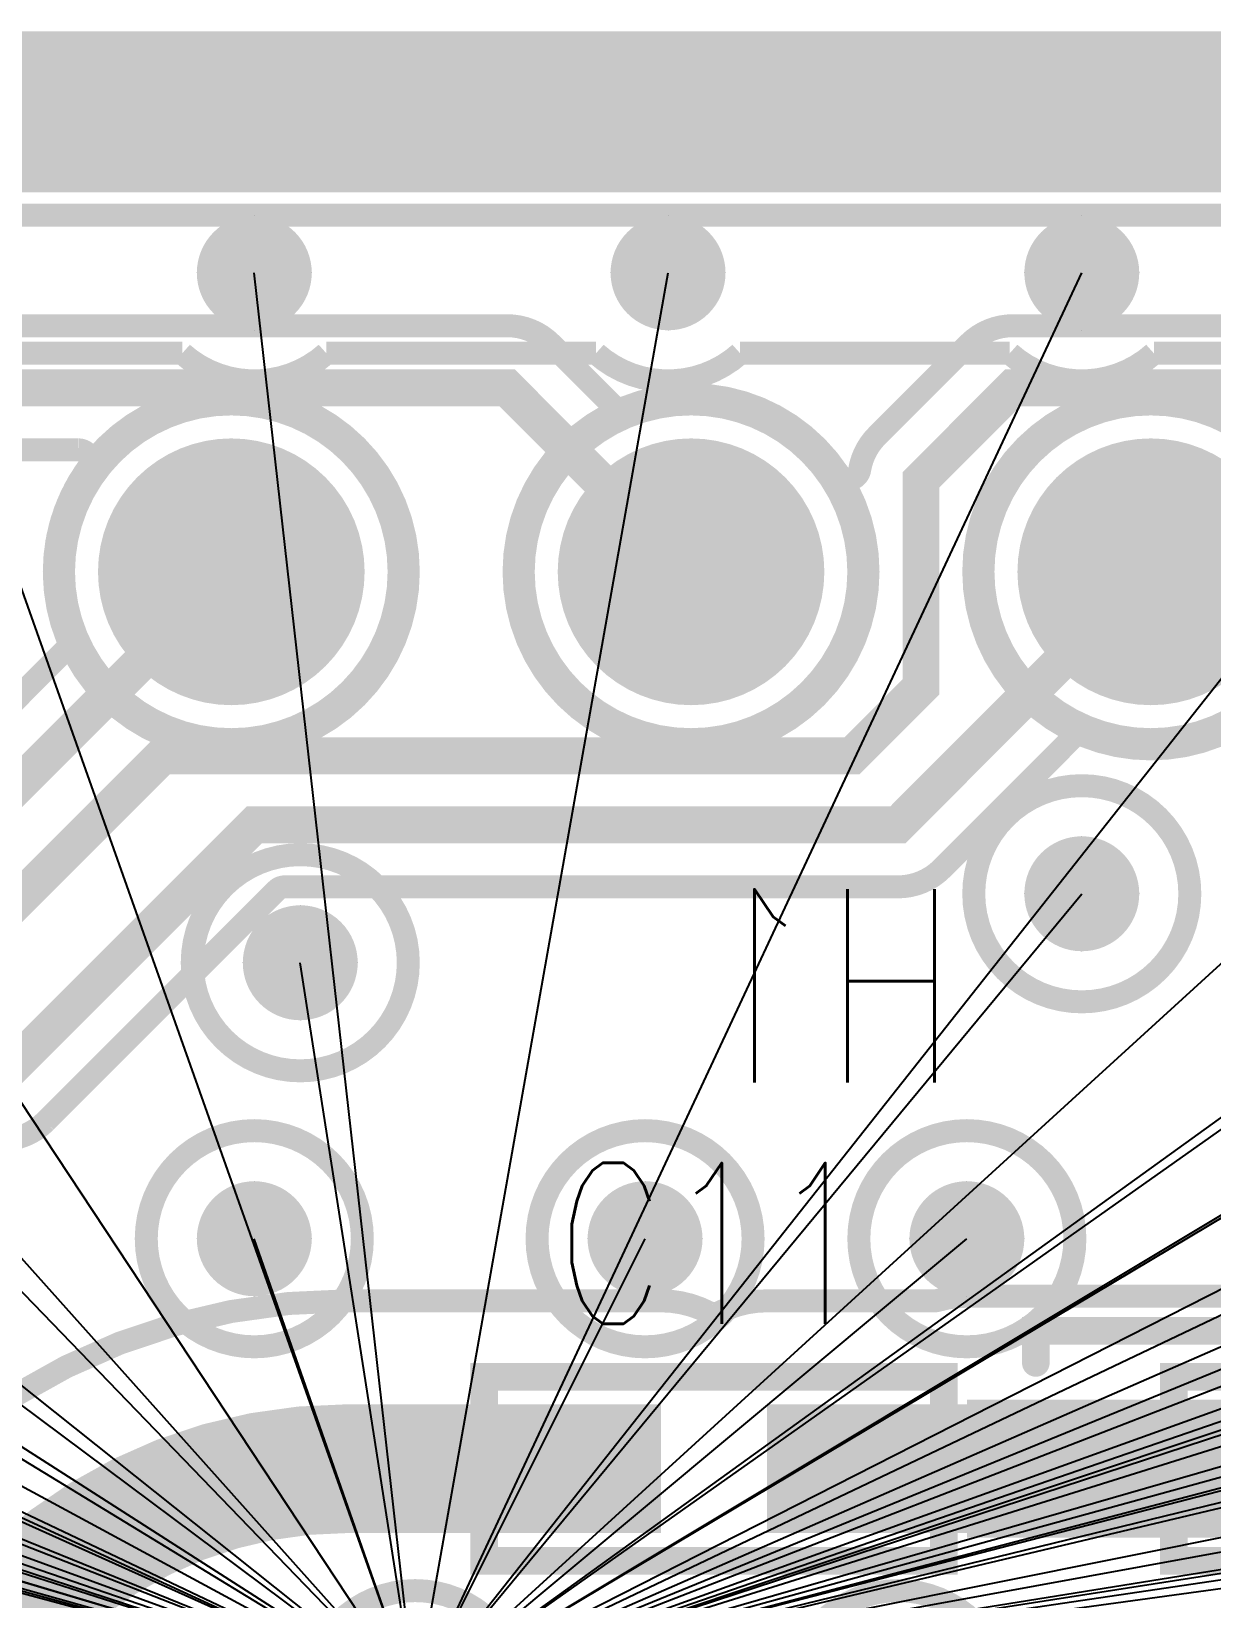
# Model space of a CAD drawing. Extents: x -1.33 to 3.2, y -3.63 to 2.02.
# Drawn here: x 0.1965 to 0.4533, y 1.6768 to 2.0175 of the extents above; entities that cross this region are included whole.
import ezdxf
from ezdxf.enums import TextEntityAlignment as Align

# ---------------------------------------------------------------- set-up
doc = ezdxf.new("R2010")
doc.units = 0
for name, pattern in [('SIG_0', [2, 1, 1]), ('SIG_2', [2, 1, 1]), ('SIG_52', [2, 1, 1]), ('SIG_60', [2, 1, 1]), ('SIG_61', [2, 1, 1]), ('SIG_62', [2, 1, 1]), ('SIG_63', [2, 1, 1]), ('SIG_75', [2, 1, 1])]:
    doc.linetypes.add(name, pattern=pattern)
for name, color, linetype in [('2D_LINE_125', 3, 'CONTINUOUS'), ('2D_LINE_126', 6, 'CONTINUOUS'), ('BOARD_OUTLINE_00', 254, 'CONTINUOUS'), ('DRIL_PLTE_THRU_01', 16, 'CONTINUOUS'), ('DRIL_PLTE_THRU_02', 106, 'CONTINUOUS'), ('DRIL_PLTE_THRU_03', 255, 'CONTINUOUS'), ('DRIL_PLTE_THRU_04', 176, 'CONTINUOUS'), ('DRIL_SYMBOL', 254, 'CONTINUOUS'), ('LINK_00', 254, 'CONTINUOUS'), ('PADS_BOT', 5, 'CONTINUOUS'), ('PADS_INNER', 1, 'CONTINUOUS'), ('PADS_TOP', 1, 'CONTINUOUS'), ('PART_NAME_123', 255, 'CONTINUOUS'), ('PART_NAME_124', 216, 'CONTINUOUS'), ('PART_TOP_2DLINE_123', 255, 'CONTINUOUS'), ('POUR_OUTLINE_01', 1, 'CONTINUOUS'), ('POUR_OUTLINE_02', 112, 'CONTINUOUS'), ('POUR_OUTLINE_03', 222, 'CONTINUOUS'), ('POUR_OUTLINE_04', 5, 'CONTINUOUS'), ('POUR_VIATHERM_01', 1, 'CONTINUOUS'), ('POUR_VIATHERM_02', 112, 'CONTINUOUS'), ('POUR_VIATHERM_04', 5, 'CONTINUOUS'), ('POUR_VOID_01', 1, 'CONTINUOUS'), ('POUR_VOID_02', 112, 'CONTINUOUS'), ('POUR_VOID_03', 222, 'CONTINUOUS'), ('POUR_VOID_04', 5, 'CONTINUOUS'), ('TRACE_01', 1, 'CONTINUOUS'), ('TRACE_04', 5, 'CONTINUOUS'), ('VIAPTS', 34, 'CONTINUOUS')]:
    doc.layers.add(name, color=color, linetype=linetype)
doc.styles.add('W0$005', font='simplex', dxfattribs={"width": 0.75})
doc.styles.add('W0$006', font='simplex', dxfattribs={"width": 0.75})

# ---------------------------------------------------------------- blocks, each defined once
blk = doc.blocks.new('BOARD_1')
at = {"layer": 'BOARD_OUTLINE_00', "const_width": 0.01}
blk.add_lwpolyline([(-0.04, 0), (2.56, 0), (2.56, 0.1), (2.65685, 0.19685), (2.65685, 1.45669), (2.56, 1.55354), (2.56, 2.1), (-0.04, 2.1)], close=True, dxfattribs=at)
blk = doc.blocks.new('DRAWING_9')
at = {"layer": '2D_LINE_125', "const_width": 0.035}
blk.add_lwpolyline([(-0.04, 0), (2.56, 0), (2.56, 0.1), (2.65685, 0.19685), (2.65685, 1.45669), (2.56, 1.55354), (2.56, 2.1), (-0.04, 2.1)], close=True, dxfattribs=at)
blk = doc.blocks.new('DRAWING_10')
at = {"layer": '2D_LINE_126', "const_width": 0.035}
blk.add_lwpolyline([(-0.04, 0), (2.56, 0), (2.56, 0.1), (2.65685, 0.19685), (2.65685, 1.45669), (2.56, 1.55354), (2.56, 2.1), (-0.04, 2.1)], close=True, dxfattribs=at)
blk = doc.blocks.new('POUR_VOID_700')
at = {"layer": 'POUR_VOID_01', "const_width": 0.005}
blk.add_lwpolyline([(-16.7385, -16, 1), (-16.6615, -16, 1)], format="xyb", close=True, dxfattribs=at)
blk = doc.blocks.new('POUR_VOID_699')
at = {"layer": 'POUR_VOID_01', "const_width": 0.005}
blk.add_lwpolyline([(-16.6385, -16, 1), (-16.5615, -16, 1)], format="xyb", close=True, dxfattribs=at)
blk = doc.blocks.new('POUR_VOID_698')
at = {"layer": 'POUR_VOID_01', "const_width": 0.005}
blk.add_lwpolyline([(-16.5385, -16, 1), (-16.4615, -16, 1)], format="xyb", close=True, dxfattribs=at)
blk = doc.blocks.new('POUR_VOID_695')
at = {"layer": 'POUR_VOID_01', "const_width": 0.005}
blk.add_lwpolyline([(-16.8115, -16.295, -0.414214), (-16.675, -16.1585), (-16.6205, -16.1585), (-16.6065, -16.1585, -0.12007), (-16.59615, -16.16102, 0.243655), (-16.59385, -16.16102, -0.12007), (-16.5835, -16.1585), (-16.5555, -16.1585), (-16.547, -16.1585, 0.071068), (-16.5463, -16.1584, -0.071067), (-16.54, -16.1575), (-16.475, -16.1575, -0.071067)], format="xyb", dxfattribs=at)
blk = doc.blocks.new('POUR_OUTLINE_677')
at = {"layer": 'POUR_OUTLINE_01', "const_width": 0.005}
blk.add_lwpolyline([(-15.36565, -16.56621), (-15.36565, -16.55366, 0.198912), (-15.36638, -16.55189), (-15.45591, -16.46237, -0.198912), (-15.4625, -16.44646), (-15.4625, -15.925, 0.414214), (-15.465, -15.9225), (-18.015, -15.9225, 0.414214), (-18.0175, -15.925), (-18.0175, -17.975, 0.414214), (-18.015, -17.9775), (-15.465, -17.9775, 0.414214), (-15.4625, -17.975), (-15.4625, -17.9, -0.198912), (-15.45591, -17.88409), (-15.36638, -17.79456, 0.198912), (-15.36565, -17.79279), (-15.36565, -17.78025, 0.661266), (-15.36988, -17.77845, -2.350215), (-15.36988, -17.67037, 0.661266), (-15.36565, -17.66857), (-15.36565, -16.67789, 0.661266), (-15.36988, -16.67609, -2.350215), (-15.36988, -16.56801, 0.661266)], format="xyb", close=True, dxfattribs=at)
for name in ['POUR_VOID_700', 'POUR_VOID_699', 'POUR_VOID_698', 'POUR_VOID_695']:
    blk.add_blockref(name, (0, 0))
blk = doc.blocks.new('POUR_VIATHERM_747')
at = {"layer": 'POUR_VIATHERM_01'}
for points in [[(-16.61, -16.1325), (-16.61, -16.1325)], [(-16.6225, -16.145), (-16.6225, -16.145)], [(-16.5975, -16.145), (-16.5975, -16.145)], [(-16.61, -16.1575), (-16.61, -16.1575)]]:
    blk.add_lwpolyline(points, dxfattribs=at)
blk = doc.blocks.new('POUR_VIATHERM_748')
at = {"layer": 'POUR_VIATHERM_01'}
for points in [[(-16.54, -16.1325), (-16.54, -16.1325)], [(-16.5525, -16.145), (-16.5525, -16.145)], [(-16.5275, -16.145), (-16.5275, -16.145)], [(-16.54, -16.1575), (-16.54, -16.1575)]]:
    blk.add_lwpolyline(points, dxfattribs=at)
blk = doc.blocks.new('POUR_VIATHERM_777')
at = {"layer": 'POUR_VIATHERM_01'}
for points in [[(-16.695, -16.1325), (-16.695, -16.1325)], [(-16.7075, -16.145), (-16.7075, -16.145)], [(-16.6825, -16.145), (-16.6825, -16.145)], [(-16.695, -16.1575), (-16.695, -16.1575)]]:
    blk.add_lwpolyline(points, dxfattribs=at)
blk = doc.blocks.new('POUR_VIATHERM_832')
at = {"layer": 'POUR_VIATHERM_01'}
for points in [[(-16.685, -16.0725), (-16.685, -16.0725)], [(-16.6975, -16.085), (-16.6975, -16.085)], [(-16.6725, -16.085), (-16.6725, -16.085)], [(-16.685, -16.0975), (-16.685, -16.0975)]]:
    blk.add_lwpolyline(points, dxfattribs=at)
blk = doc.blocks.new('POUR_VIATHERM_1016')
at = {"layer": 'POUR_VIATHERM_01'}
for points in [[(-16.695, -15.9225), (-16.695, -15.9225)], [(-16.7075, -15.935), (-16.7075, -15.935)], [(-16.6825, -15.935), (-16.6825, -15.935)], [(-16.695, -15.9475), (-16.695, -15.9475)]]:
    blk.add_lwpolyline(points, dxfattribs=at)
blk = doc.blocks.new('POUR_VIATHERM_1138')
at = {"layer": 'POUR_VIATHERM_01'}
for points in [[(-16.605, -15.9225), (-16.605, -15.9225)], [(-16.6175, -15.935), (-16.6175, -15.935)], [(-16.5925, -15.935), (-16.5925, -15.935)], [(-16.605, -15.9475), (-16.605, -15.9475)]]:
    blk.add_lwpolyline(points, dxfattribs=at)
blk = doc.blocks.new('POUR_VIATHERM_1139')
at = {"layer": 'POUR_VIATHERM_01'}
for points in [[(-16.515, -15.9225), (-16.515, -15.9225)], [(-16.5275, -15.935), (-16.5275, -15.935)], [(-16.5025, -15.935), (-16.5025, -15.935)], [(-16.515, -15.9475), (-16.515, -15.9475)]]:
    blk.add_lwpolyline(points, dxfattribs=at)
blk = doc.blocks.new('POUR_VIATHERM_1215')
at = {"layer": 'POUR_VIATHERM_01'}
for points in [[(-16.515, -16.0575), (-16.515, -16.0575)], [(-16.5275, -16.07), (-16.5275, -16.07)], [(-16.5025, -16.07), (-16.5025, -16.07)], [(-16.515, -16.0825), (-16.515, -16.0825)]]:
    blk.add_lwpolyline(points, dxfattribs=at)
blk = doc.blocks.new('POUR_HEADER_0')
for name in ['POUR_OUTLINE_677', 'POUR_VIATHERM_1016', 'POUR_VIATHERM_1138', 'POUR_VIATHERM_1139', 'POUR_VIATHERM_1215', 'POUR_VIATHERM_832', 'POUR_VIATHERM_777', 'POUR_VIATHERM_747', 'POUR_VIATHERM_748']:
    blk.add_blockref(name, (18, 18))
blk = doc.blocks.new('POUR_OUTLINE_59')
at = {"layer": 'POUR_OUTLINE_04', "const_width": 0.005}
blk.add_lwpolyline([(-16.73122, -15.97746, 0.61177), (-16.73324, -15.9735), (-16.76676, -15.9735, 0.61177), (-16.76878, -15.97746, -1.955361), (-16.83122, -15.97746, 0.61177), (-16.83324, -15.9735), (-16.86676, -15.9735, 0.61177), (-16.86878, -15.97746, -0.752586), (-16.91444, -16.03569, 0.30111), (-16.91715, -16.03624), (-16.94314, -16.06223, 0.668179), (-16.94137, -16.0665), (-16.78663, -16.0665, 0.198912), (-16.78486, -16.06577), (-16.73624, -16.01715, 0.30111), (-16.73569, -16.01444, -0.257958)], format="xyb", close=True, dxfattribs=at)
blk = doc.blocks.new('POUR_VOID_12')
at = {"layer": 'POUR_VOID_04', "const_width": 0.005}
for points in [[(-17.02663, -16.0715, 0.198912), (-17.02486, -16.07077), (-16.99684, -16.04274, 0.680564), (-16.99869, -16.03848, -1.81122), (-16.96587, -15.98218, 0.506418), (-16.96189, -15.98279), (-16.92955, -15.95045, -0.198912), (-16.92, -15.9465), (-16.64, -15.9465, -0.198912), (-16.63045, -15.95045), (-16.61715, -15.96376, 0.30111), (-16.61444, -15.96431, -0.357001), (-16.56787, -15.97878, 0.682278), (-16.56332, -15.97781, -0.156878), (-16.55955, -15.97045), (-16.53955, -15.95045, -0.198912), (-16.53, -15.9465), (-16.44, -15.9465, -0.198912)], [(-16.46878, -15.97746, -0.752586), (-16.51444, -16.03569, 0.30111), (-16.51715, -16.03624), (-16.54545, -16.06455, -0.198912), (-16.555, -16.0685), (-16.68837, -16.0685, 0.198912), (-16.69014, -16.06923), (-16.74045, -16.11955, -0.198912), (-16.75, -16.1235), (-16.82221, -16.1235, 0.529202), (-16.82454, -16.12692, -0.842655), (-16.86159, -16.14945, 0.434429), (-16.86524, -16.14933), (-16.88545, -16.16955, -0.198912), (-16.895, -16.1735), (-16.94337, -16.1735, 0.198912), (-16.94514, -16.17423), (-17.06178, -16.29087, 0.832548)]]:
    blk.add_lwpolyline(points, format="xyb", dxfattribs=at)
blk = doc.blocks.new('POUR_OUTLINE_4')
at = {"layer": 'POUR_OUTLINE_04', "const_width": 0.005}
blk.add_lwpolyline([(-15.36565, -16.56621), (-15.36565, -16.55366, 0.198912), (-15.36638, -16.55189), (-15.45591, -16.46237, -0.198912), (-15.4625, -16.44646), (-15.4625, -15.925, 0.414214), (-15.465, -15.9225), (-18.015, -15.9225, 0.414214), (-18.0175, -15.925), (-18.0175, -17.975, 0.414214), (-18.015, -17.9775), (-15.465, -17.9775, 0.414214), (-15.4625, -17.975), (-15.4625, -17.9, -0.198912), (-15.45591, -17.88409), (-15.36638, -17.79456, 0.198912), (-15.36565, -17.79279), (-15.36565, -17.78025, 0.661266), (-15.36988, -17.77845, -2.350215), (-15.36988, -17.67037, 0.661266), (-15.36565, -17.66857), (-15.36565, -16.67789, 0.661266), (-15.36988, -16.67609, -2.350215), (-15.36988, -16.56801, 0.661266)], format="xyb", close=True, dxfattribs=at)
blk.add_blockref('POUR_VOID_12', (0, 0))
blk = doc.blocks.new('POUR_VIATHERM_75')
at = {"layer": 'POUR_VIATHERM_04'}
for points in [[(-16.61, -16.1325), (-16.61, -16.1325)], [(-16.6225, -16.145), (-16.6225, -16.145)], [(-16.5975, -16.145), (-16.5975, -16.145)], [(-16.61, -16.1575), (-16.61, -16.1575)]]:
    blk.add_lwpolyline(points, dxfattribs=at)
blk = doc.blocks.new('POUR_VIATHERM_76')
at = {"layer": 'POUR_VIATHERM_04'}
for points in [[(-16.54, -16.1325), (-16.54, -16.1325)], [(-16.5525, -16.145), (-16.5525, -16.145)], [(-16.5275, -16.145), (-16.5275, -16.145)], [(-16.54, -16.1575), (-16.54, -16.1575)]]:
    blk.add_lwpolyline(points, dxfattribs=at)
blk = doc.blocks.new('POUR_VIATHERM_105')
at = {"layer": 'POUR_VIATHERM_04'}
for points in [[(-16.695, -16.1325), (-16.695, -16.1325)], [(-16.7075, -16.145), (-16.7075, -16.145)], [(-16.6825, -16.145), (-16.6825, -16.145)], [(-16.695, -16.1575), (-16.695, -16.1575)]]:
    blk.add_lwpolyline(points, dxfattribs=at)
blk = doc.blocks.new('POUR_VIATHERM_158')
at = {"layer": 'POUR_VIATHERM_04'}
for points in [[(-16.685, -16.0725), (-16.685, -16.0725)], [(-16.6975, -16.085), (-16.6975, -16.085)], [(-16.6725, -16.085), (-16.6725, -16.085)], [(-16.685, -16.0975), (-16.685, -16.0975)]]:
    blk.add_lwpolyline(points, dxfattribs=at)
blk = doc.blocks.new('POUR_VIATHERM_301')
at = {"layer": 'POUR_VIATHERM_04'}
for points in [[(-16.695, -15.9225), (-16.695, -15.9225)], [(-16.7075, -15.935), (-16.7075, -15.935)], [(-16.6825, -15.935), (-16.6825, -15.935)], [(-16.695, -15.9475), (-16.695, -15.9475)]]:
    blk.add_lwpolyline(points, dxfattribs=at)
blk = doc.blocks.new('POUR_VIATHERM_426')
at = {"layer": 'POUR_VIATHERM_04'}
for points in [[(-16.605, -15.9225), (-16.605, -15.9225)], [(-16.6175, -15.935), (-16.6175, -15.935)], [(-16.5925, -15.935), (-16.5925, -15.935)], [(-16.605, -15.9475), (-16.605, -15.9475)]]:
    blk.add_lwpolyline(points, dxfattribs=at)
blk = doc.blocks.new('POUR_VIATHERM_427')
at = {"layer": 'POUR_VIATHERM_04'}
for points in [[(-16.515, -15.9225), (-16.515, -15.9225)], [(-16.5275, -15.935), (-16.5275, -15.935)], [(-16.5025, -15.935), (-16.5025, -15.935)], [(-16.515, -15.9475), (-16.515, -15.9475)]]:
    blk.add_lwpolyline(points, dxfattribs=at)
blk = doc.blocks.new('POUR_VIATHERM_503')
at = {"layer": 'POUR_VIATHERM_04'}
for points in [[(-16.515, -16.0575), (-16.515, -16.0575)], [(-16.5275, -16.07), (-16.5275, -16.07)], [(-16.5025, -16.07), (-16.5025, -16.07)], [(-16.515, -16.0825), (-16.515, -16.0825)]]:
    blk.add_lwpolyline(points, dxfattribs=at)
blk = doc.blocks.new('POUR_HEADER_1')
for name in ['POUR_OUTLINE_4', 'POUR_VIATHERM_301', 'POUR_VIATHERM_426', 'POUR_VIATHERM_427', 'POUR_OUTLINE_59', 'POUR_VIATHERM_503', 'POUR_VIATHERM_158', 'POUR_VIATHERM_105', 'POUR_VIATHERM_75', 'POUR_VIATHERM_76']:
    blk.add_blockref(name, (18, 18))
blk = doc.blocks.new('POUR_VOID_1958')
at = {"layer": 'POUR_VOID_02', "const_width": 0.005}
blk.add_lwpolyline([(-16.7365, -16, 1), (-16.6635, -16, 1)], format="xyb", close=True, dxfattribs=at)
blk = doc.blocks.new('POUR_VOID_1956')
at = {"layer": 'POUR_VOID_02', "const_width": 0.005}
blk.add_lwpolyline([(-16.6365, -16, 1), (-16.5635, -16, 1)], format="xyb", close=True, dxfattribs=at)
blk = doc.blocks.new('POUR_VOID_1954')
at = {"layer": 'POUR_VOID_02', "const_width": 0.005}
blk.add_lwpolyline([(-16.5365, -16, 1), (-16.4635, -16, 1)], format="xyb", close=True, dxfattribs=at)
blk = doc.blocks.new('POUR_OUTLINE_1921')
at = {"layer": 'POUR_OUTLINE_02', "const_width": 0.005}
blk.add_lwpolyline([(-15.36565, -17.63338), (-15.36565, -16.71308, -1.466646), (-15.40121, -16.51706), (-15.45591, -16.46237, -0.198912), (-15.4625, -16.44646), (-15.4625, -15.9225), (-18.0175, -15.9225), (-18.0175, -17.9775), (-15.4625, -17.9775), (-15.4625, -17.9, -0.198912), (-15.45591, -17.88409), (-15.40121, -17.82939, -1.466646)], format="xyb", close=True, dxfattribs=at)
for name in ['POUR_VOID_1958', 'POUR_VOID_1956', 'POUR_VOID_1954']:
    blk.add_blockref(name, (0, 0))
blk = doc.blocks.new('POUR_VIATHERM_2012')
at = {"layer": 'POUR_VIATHERM_02'}
for points in [[(-16.61, -16.1325), (-16.61, -16.1325)], [(-16.6225, -16.145), (-16.6225, -16.145)], [(-16.5975, -16.145), (-16.5975, -16.145)], [(-16.61, -16.1575), (-16.61, -16.1575)]]:
    blk.add_lwpolyline(points, dxfattribs=at)
blk = doc.blocks.new('POUR_VIATHERM_2013')
at = {"layer": 'POUR_VIATHERM_02'}
for points in [[(-16.54, -16.1325), (-16.54, -16.1325)], [(-16.5525, -16.145), (-16.5525, -16.145)], [(-16.5275, -16.145), (-16.5275, -16.145)], [(-16.54, -16.1575), (-16.54, -16.1575)]]:
    blk.add_lwpolyline(points, dxfattribs=at)
blk = doc.blocks.new('POUR_VIATHERM_2042')
at = {"layer": 'POUR_VIATHERM_02'}
for points in [[(-16.695, -16.1325), (-16.695, -16.1325)], [(-16.7075, -16.145), (-16.7075, -16.145)], [(-16.6825, -16.145), (-16.6825, -16.145)], [(-16.695, -16.1575), (-16.695, -16.1575)]]:
    blk.add_lwpolyline(points, dxfattribs=at)
blk = doc.blocks.new('POUR_VIATHERM_2096')
at = {"layer": 'POUR_VIATHERM_02'}
for points in [[(-16.685, -16.0725), (-16.685, -16.0725)], [(-16.6975, -16.085), (-16.6975, -16.085)], [(-16.6725, -16.085), (-16.6725, -16.085)], [(-16.685, -16.0975), (-16.685, -16.0975)]]:
    blk.add_lwpolyline(points, dxfattribs=at)
blk = doc.blocks.new('POUR_VIATHERM_2242')
at = {"layer": 'POUR_VIATHERM_02'}
for points in [[(-16.695, -15.9225), (-16.695, -15.9225)], [(-16.7075, -15.935), (-16.7075, -15.935)], [(-16.6825, -15.935), (-16.6825, -15.935)], [(-16.695, -15.9475), (-16.695, -15.9475)]]:
    blk.add_lwpolyline(points, dxfattribs=at)
blk = doc.blocks.new('POUR_VIATHERM_2365')
at = {"layer": 'POUR_VIATHERM_02'}
for points in [[(-16.605, -15.9225), (-16.605, -15.9225)], [(-16.6175, -15.935), (-16.6175, -15.935)], [(-16.5925, -15.935), (-16.5925, -15.935)], [(-16.605, -15.9475), (-16.605, -15.9475)]]:
    blk.add_lwpolyline(points, dxfattribs=at)
blk = doc.blocks.new('POUR_VIATHERM_2366')
at = {"layer": 'POUR_VIATHERM_02'}
for points in [[(-16.515, -15.9225), (-16.515, -15.9225)], [(-16.5275, -15.935), (-16.5275, -15.935)], [(-16.5025, -15.935), (-16.5025, -15.935)], [(-16.515, -15.9475), (-16.515, -15.9475)]]:
    blk.add_lwpolyline(points, dxfattribs=at)
blk = doc.blocks.new('POUR_VIATHERM_2442')
at = {"layer": 'POUR_VIATHERM_02'}
for points in [[(-16.515, -16.0575), (-16.515, -16.0575)], [(-16.5275, -16.07), (-16.5275, -16.07)], [(-16.5025, -16.07), (-16.5025, -16.07)], [(-16.515, -16.0825), (-16.515, -16.0825)]]:
    blk.add_lwpolyline(points, dxfattribs=at)
blk = doc.blocks.new('POUR_HEADER_2')
for name in ['POUR_OUTLINE_1921', 'POUR_VIATHERM_2242', 'POUR_VIATHERM_2365', 'POUR_VIATHERM_2366', 'POUR_VIATHERM_2442', 'POUR_VIATHERM_2096', 'POUR_VIATHERM_2042', 'POUR_VIATHERM_2012', 'POUR_VIATHERM_2013']:
    blk.add_blockref(name, (18, 18))
blk = doc.blocks.new('POUR_VOID_1665')
at = {"layer": 'POUR_VOID_03', "const_width": 0.005}
blk.add_lwpolyline([(-16.7365, -16, 1), (-16.6635, -16, 1)], format="xyb", close=True, dxfattribs=at)
blk = doc.blocks.new('POUR_VOID_1664')
at = {"layer": 'POUR_VOID_03', "const_width": 0.005}
blk.add_lwpolyline([(-16.7085, -16.085, 1), (-16.6615, -16.085, 1)], format="xyb", close=True, dxfattribs=at)
blk = doc.blocks.new('POUR_VOID_1663')
at = {"layer": 'POUR_VOID_03', "const_width": 0.005}
blk.add_lwpolyline([(-16.7185, -16.145, 1), (-16.6715, -16.145, 1)], format="xyb", close=True, dxfattribs=at)
blk = doc.blocks.new('POUR_VOID_1659')
at = {"layer": 'POUR_VOID_03', "const_width": 0.005}
blk.add_lwpolyline([(-16.6365, -16, 1), (-16.5635, -16, 1)], format="xyb", close=True, dxfattribs=at)
blk = doc.blocks.new('POUR_VOID_1658')
at = {"layer": 'POUR_VOID_03', "const_width": 0.005}
blk.add_lwpolyline([(-16.6835, -16.245, 1), (-16.6365, -16.245, 1)], format="xyb", close=True, dxfattribs=at)
blk = doc.blocks.new('POUR_VOID_1631')
at = {"layer": 'POUR_VOID_03', "const_width": 0.005}
blk.add_lwpolyline([(-16.6335, -16.145, 1), (-16.5865, -16.145, 1)], format="xyb", close=True, dxfattribs=at)
blk = doc.blocks.new('POUR_VOID_1630')
at = {"layer": 'POUR_VOID_03', "const_width": 0.005}
blk.add_lwpolyline([(-16.5365, -16, 1), (-16.4635, -16, 1)], format="xyb", close=True, dxfattribs=at)
blk = doc.blocks.new('POUR_VOID_1629')
at = {"layer": 'POUR_VOID_03', "const_width": 0.005}
blk.add_lwpolyline([(-16.5385, -16.07, 1), (-16.4915, -16.07, 1)], format="xyb", close=True, dxfattribs=at)
blk = doc.blocks.new('POUR_VOID_1628')
at = {"layer": 'POUR_VOID_03', "const_width": 0.005}
blk.add_lwpolyline([(-16.5635, -16.145, 1), (-16.5165, -16.145, 1)], format="xyb", close=True, dxfattribs=at)
blk = doc.blocks.new('POUR_VOID_1627')
at = {"layer": 'POUR_VOID_03', "const_width": 0.005}
blk.add_lwpolyline([(-16.5785, -16.245, 1), (-16.5315, -16.245, 1)], format="xyb", close=True, dxfattribs=at)
blk = doc.blocks.new('POUR_OUTLINE_1392')
at = {"layer": 'POUR_OUTLINE_03', "const_width": 0.005}
blk.add_lwpolyline([(-16.12432, -15.9525, -0.382552), (-16.15568, -15.9525), (-16.21432, -15.9525, -0.382552), (-16.24568, -15.9525), (-16.30432, -15.9525, -0.382552), (-16.33568, -15.9525), (-16.39932, -15.9525, -0.382552), (-16.43068, -15.9525), (-16.49932, -15.9525, -0.382552), (-16.53068, -15.9525), (-16.58932, -15.9525, -0.382552), (-16.62068, -15.9525), (-16.67932, -15.9525, -0.382552), (-16.71068, -15.9525), (-16.75432, -15.9525, -0.382552), (-16.78568, -15.9525), (-16.84932, -15.9525, -0.382552), (-16.88068, -15.9525), (-16.94432, -15.9525, -0.382552), (-16.97568, -15.9525), (-17.03432, -15.9525, -0.382552)], format="xyb", dxfattribs=at)
for name in ['POUR_VOID_1665', 'POUR_VOID_1659', 'POUR_VOID_1630', 'POUR_VOID_1629', 'POUR_VOID_1664', 'POUR_VOID_1663', 'POUR_VOID_1631', 'POUR_VOID_1628', 'POUR_VOID_1658', 'POUR_VOID_1627']:
    blk.add_blockref(name, (0, 0))
blk = doc.blocks.new('POUR_HEADER_3')
blk.add_blockref('POUR_OUTLINE_1392', (18, 15.915))
blk = doc.blocks.new('DRIL_SYMBOL_0$038')
at = {"layer": 'DRIL_SYMBOL', "const_width": 0.002}
for points in [[(0, -0.01), (0, 0.01)], [(-0.01, 0), (0.01, 0)]]:
    blk.add_lwpolyline(points, dxfattribs=at)
blk = doc.blocks.new('DRIL_HOLE_0$038')
at = {"const_width": 0.019}
blk.add_lwpolyline([(-0.0095, 0, 1), (0.0095, 0, 1)], format="xyb", close=True, dxfattribs=at)
blk.add_blockref('DRIL_SYMBOL_0$038', (0, 0))
blk = doc.blocks.new('PAD_1')
at = {"const_width": 0.029}
blk.add_lwpolyline([(0, -0.0145, 1), (0, 0.0145, 1)], format="xyb", close=True, dxfattribs=at)
blk = doc.blocks.new('STK_BOT_4')
at = {"layer": 'DRIL_PLTE_THRU_01'}
blk.add_blockref('DRIL_HOLE_0$038', (0, 0), dxfattribs=at)
at = {"layer": 'DRIL_PLTE_THRU_02'}
blk.add_blockref('DRIL_HOLE_0$038', (0, 0), dxfattribs=at)
at = {"layer": 'DRIL_PLTE_THRU_03'}
blk.add_blockref('DRIL_HOLE_0$038', (0, 0), dxfattribs=at)
at = {"layer": 'DRIL_PLTE_THRU_04'}
blk.add_blockref('DRIL_HOLE_0$038', (0, 0), dxfattribs=at)
at = {"layer": 'PADS_BOT'}
blk.add_blockref('PAD_1', (0, 0), dxfattribs=at)
at = {"layer": 'PADS_INNER'}
blk.add_blockref('PAD_1', (0, 0), dxfattribs=at)
at = {"layer": 'PADS_TOP'}
blk.add_blockref('PAD_1', (0, 0), dxfattribs=at)
blk = doc.blocks.new('SYM_BOT_2')
for p in [(0.1, 0), (0.2, 0), (0.3, 0)]:
    blk.add_blockref('STK_BOT_4', p)
blk = doc.blocks.new('PART_BOT_0')
blk.add_blockref('SYM_BOT_2', (0, 0))
at = {"layer": 'PART_NAME_124', "style": 'W0$006', "width": 0.75}
blk.add_text('H1', height=0.042, dxfattribs=at).set_placement((0.17, -0.09), align=Align.MIDDLE_CENTER)
blk = doc.blocks.new('SMOOTH_0$006')
at = {"const_width": 0.003}
blk.add_lwpolyline([(-0.0015, 0, 1), (0.0015, 0, 1)], format="xyb", close=True, dxfattribs=at)
blk = doc.blocks.new('PART_BODY_TOP_24')
at = {"layer": 'PART_TOP_2DLINE_123', "const_width": 0.006}
blk.add_lwpolyline([(-0.05, -0.02), (0.05, -0.02), (0.05, 0.02), (-0.05, 0.02)], close=True, dxfattribs=at)
at = {"layer": 'PART_TOP_2DLINE_123'}
for p in [(-0.05, 0.02), (0.05, 0.02), (-0.05, -0.02), (0.05, -0.02)]:
    blk.add_blockref('SMOOTH_0$006', p, dxfattribs=at)
blk = doc.blocks.new('DRIL_HOLE_0')
blk.add_lwpolyline([(0, 0, 1), (0, 0, 1)], format="xyb", close=True)
blk = doc.blocks.new('PAD_10')
blk.add_lwpolyline([(0, 0, 1), (0, 0, 1)], format="xyb", close=True)
blk = doc.blocks.new('PAD_12')
at = {"const_width": 0.028}
blk.add_lwpolyline([(-0.014, 0), (0.014, 0)], dxfattribs=at)
blk = doc.blocks.new('STK_TOP_8')
at = {"layer": 'DRIL_PLTE_THRU_01'}
blk.add_blockref('DRIL_HOLE_0', (0, 0), dxfattribs=at)
at = {"layer": 'DRIL_PLTE_THRU_02'}
blk.add_blockref('DRIL_HOLE_0', (0, 0), dxfattribs=at)
at = {"layer": 'DRIL_PLTE_THRU_03'}
blk.add_blockref('DRIL_HOLE_0', (0, 0), dxfattribs=at)
at = {"layer": 'DRIL_PLTE_THRU_04'}
blk.add_blockref('DRIL_HOLE_0', (0, 0), dxfattribs=at)
at = {"layer": 'PADS_BOT'}
blk.add_blockref('PAD_10', (0, 0), dxfattribs=at)
at = {"layer": 'PADS_INNER'}
blk.add_blockref('PAD_10', (0, 0), dxfattribs=at)
at = {"layer": 'PADS_TOP'}
blk.add_blockref('PAD_12', (0, 0), dxfattribs=at)
blk = doc.blocks.new('SYM_TOP_6')
for name, p in [('PART_BODY_TOP_24', (0, 0)), ('STK_TOP_8', (-0.0255, 0)), ('STK_TOP_8', (0.0255, 0))]:
    blk.add_blockref(name, p)
blk = doc.blocks.new('PART_TOP_8')
blk.add_blockref('SYM_TOP_6', (0, 0))
at = {"layer": 'PART_NAME_123', "style": 'W0$005', "width": 0.75}
blk.add_text('C11', height=0.035, rotation=-180, dxfattribs=at).set_placement((0, -0.049), align=Align.MIDDLE_CENTER)
blk = doc.blocks.new('PART_TOP_127')
blk.add_blockref('SYM_TOP_6', (0, 0))
at = {"layer": 'PART_NAME_123', "style": 'W0$005', "width": 0.75}
blk.add_text('R7', height=0.035, rotation=-180, dxfattribs=at).set_placement((-0.005, -0.06), align=Align.MIDDLE_CENTER)
blk = doc.blocks.new('PART_BODY_TOP_37')
at = {"layer": 'PART_TOP_2DLINE_123', "const_width": 0.006}
for points in [[(-0.073, 0.08), (-0.08, 0.08), (-0.08, -0.08), (-0.073, -0.08)], [(0.073, -0.08), (0.08, -0.08), (0.08, 0.08), (0.073, 0.08)], [(-0.027, -0.08), (0.027, -0.08)]]:
    blk.add_lwpolyline(points, dxfattribs=at)
at = {"layer": 'PART_TOP_2DLINE_123'}
for p in [(-0.08, 0.08), (-0.073, 0.08), (0.073, 0.08), (0.08, 0.08), (-0.08, -0.08), (-0.073, -0.08), (-0.027, -0.08), (0.027, -0.08), (0.073, -0.08), (0.08, -0.08)]:
    blk.add_blockref('SMOOTH_0$006', p, dxfattribs=at)
blk = doc.blocks.new('PAD_43')
at = {"const_width": 0.03}
blk.add_lwpolyline([(-0.0325, 0), (0.0325, 0)], dxfattribs=at)
blk = doc.blocks.new('STK_TOP_32')
at = {"layer": 'DRIL_PLTE_THRU_01'}
blk.add_blockref('DRIL_HOLE_0', (0, 0), dxfattribs=at)
at = {"layer": 'DRIL_PLTE_THRU_02'}
blk.add_blockref('DRIL_HOLE_0', (0, 0), dxfattribs=at)
at = {"layer": 'DRIL_PLTE_THRU_03'}
blk.add_blockref('DRIL_HOLE_0', (0, 0), dxfattribs=at)
at = {"layer": 'DRIL_PLTE_THRU_04'}
blk.add_blockref('DRIL_HOLE_0', (0, 0), dxfattribs=at)
at = {"layer": 'PADS_BOT'}
blk.add_blockref('PAD_10', (0, 0), dxfattribs=at)
at = {"layer": 'PADS_INNER'}
blk.add_blockref('PAD_10', (0, 0), dxfattribs=at)
at = {"layer": 'PADS_TOP', "rotation": 90}
blk.add_blockref('PAD_43', (0, 0), dxfattribs=at)
blk = doc.blocks.new('SYM_TOP_19')
for name, p in [('STK_TOP_32', (-0.05, 0.0625)), ('STK_TOP_32', (0, 0.0625)), ('STK_TOP_32', (0.05, 0.0625)), ('PART_BODY_TOP_37', (0, 0)), ('STK_TOP_32', (-0.05, -0.0625)), ('STK_TOP_32', (0.05, -0.0625))]:
    blk.add_blockref(name, p)
blk = doc.blocks.new('PART_TOP_149')
blk.add_blockref('SYM_TOP_19', (0, 0))
at = {"layer": 'PART_NAME_123', "style": 'W0$005', "width": 0.75}
blk.add_text('U1', height=0.035, rotation=-90, dxfattribs=at).set_placement((-0.105, -0.02), align=Align.MIDDLE_CENTER)
blk = doc.blocks.new('SMOOTH_0$028')
at = {"const_width": 0.014}
blk.add_lwpolyline([(-0.007, 0, 1), (0.007, 0, 1)], format="xyb", close=True, dxfattribs=at)
blk = doc.blocks.new('SMOOTH_0$008')
at = {"const_width": 0.004}
blk.add_lwpolyline([(-0.002, 0, 1), (0.002, 0, 1)], format="xyb", close=True, dxfattribs=at)
blk = doc.blocks.new('DRIL_SYMBOL_0$012')
at = {"layer": 'DRIL_SYMBOL', "const_width": 0.002}
for points in [[(0, -0.01), (0, 0.01)], [(-0.01, 0), (0.01, 0)]]:
    blk.add_lwpolyline(points, dxfattribs=at)
blk = doc.blocks.new('DRIL_HOLE_0$012')
at = {"const_width": 0.006}
blk.add_lwpolyline([(-0.003, 0, 1), (0.003, 0, 1)], format="xyb", close=True, dxfattribs=at)
blk.add_blockref('DRIL_SYMBOL_0$012', (0, 0))
blk = doc.blocks.new('PAD_66')
at = {"const_width": 0.0125}
blk.add_lwpolyline([(0, -0.00625, 1), (0, 0.00625, 1)], format="xyb", close=True, dxfattribs=at)
blk = doc.blocks.new('STK_TOP_3')
at = {"layer": 'DRIL_PLTE_THRU_01'}
blk.add_blockref('DRIL_HOLE_0$012', (0, 0), dxfattribs=at)
at = {"layer": 'DRIL_PLTE_THRU_02'}
blk.add_blockref('DRIL_HOLE_0$012', (0, 0), dxfattribs=at)
at = {"layer": 'DRIL_PLTE_THRU_03'}
blk.add_blockref('DRIL_HOLE_0$012', (0, 0), dxfattribs=at)
at = {"layer": 'DRIL_PLTE_THRU_04'}
blk.add_blockref('DRIL_HOLE_0$012', (0, 0), dxfattribs=at)
at = {"layer": 'PADS_BOT'}
blk.add_blockref('PAD_66', (0, 0), dxfattribs=at)
at = {"layer": 'PADS_INNER'}
blk.add_blockref('PAD_66', (0, 0), dxfattribs=at)
at = {"layer": 'PADS_TOP'}
blk.add_blockref('PAD_66', (0, 0), dxfattribs=at)
blk = doc.blocks.new('SYM_TOP_1')
blk.add_blockref('STK_TOP_3', (0, 0))

msp = doc.modelspace()

# ---------------------------------------------------------------- linework, layer by layer
at = {"layer": 'LINK_00', "linetype": 'SIG_0'}
for q in [(-0.855, 1.965), (-0.765, 1.965), (-0.67, 1.965), (-0.575, 1.965), (-0.485, 1.965), (-0.395, 1.965), (-0.295, 1.965), (-0.205, 1.965), (-0.11, 1.965), (-0.02, 1.965), (0.075, 1.965), (0.17, 1.965), (0.245, 1.965), (0.335, 1.965), (0.425, 1.965), (0.62, 1.965), (0.71, 1.965), (0.8, 1.965), (0.89, 1.965), (0.99, 1.965), (1.08, 1.965), (1.18, 1.965), (1.27, 1.965), (1.355, 1.965), (1.465, 1.965), (0.525, 1.965), (-0.71, 1.92), (-0.61, 1.92), (0.62, 1.895), (-0.44, 1.885), (1.145, 1.86), (-0.305, 1.855), (1.35, 1.85), (1.255, 1.85), (1.035, 1.85), (-0.205, 1.845), (0.025, 1.845), (0.11, 1.845), (0.745, 1.845), (-0.11, 1.84), (0.935, 1.835), (0.83, 1.835), (1.465, 1.83), (0.425, 1.83), (0.255, 1.815), (0.53, 1.805), (0.655, 1.79), (1.09, 1.785), (-0.15, 1.775), (0.035, 1.765), (0.245, 1.755), (0.33, 1.755), (0.4, 1.755), (0.69, 1.755), (0.49, 1.755), (0.58, 1.755), (1.01, 1.755), (0.89, 1.75), (0.165, 1.725)]:
    msp.add_line((0.28, 1.655), q, dxfattribs=at)
at = {"layer": 'TRACE_01', "linetype": 'SIG_2', "const_width": 0.028}
msp.add_lwpolyline([(0.165, 1.605, -0.414214), (0.265, 1.705)], format="xyb", dxfattribs=at)
msp.add_lwpolyline([(0.265, 1.705), (0.3195, 1.705)], dxfattribs=at)
at = {"layer": 'TRACE_01', "linetype": 'SIG_75', "const_width": 0.028}
for points in [[(0.4325, 1.705), (0.3705, 1.705)], [(0.4325, 1.705), (0.4695, 1.705)]]:
    msp.add_lwpolyline(points, dxfattribs=at)
at = {"layer": 'TRACE_04', "linetype": 'SIG_62', "const_width": 0.008}
msp.add_lwpolyline([(-0.66, 1.445), (-0.29, 1.815), (-0.08, 1.815), (-0.015, 1.88), (-0.015, 1.905), (0.02, 1.94), (0.3, 1.94), (0.34, 1.9)], dxfattribs=at)
at = {"layer": 'TRACE_04', "linetype": 'SIG_60', "const_width": 0.008}
msp.add_lwpolyline([(-0.58, 1.42), (-0.58, 1.44), (-0.545, 1.475), (-0.48, 1.475), (-0.37, 1.585), (-0.26, 1.585), (-0.115, 1.73), (-0.08, 1.73), (-0.005, 1.805), (0.17, 1.805), (0.225, 1.86), (0.375, 1.86), (0.39, 1.875), (0.39, 1.92), (0.41, 1.94), (0.5, 1.94), (0.54, 1.9)], dxfattribs=at)
at = {"layer": 'TRACE_04', "linetype": 'SIG_63', "const_width": 0.008}
msp.add_lwpolyline([(-0.595, 1.47), (-0.32, 1.745), (-0.09, 1.745), (-0.015, 1.82), (0.16, 1.82), (0.24, 1.9)], dxfattribs=at)
at = {"layer": 'TRACE_04', "linetype": 'SIG_61', "const_width": 0.008}
msp.add_lwpolyline([(-0.53, 1.445), (-0.515, 1.46), (-0.315, 1.46), (0.015, 1.79), (0.19, 1.79), (0.245, 1.845), (0.385, 1.845), (0.44, 1.9)], dxfattribs=at)

# ---------------------------------------------------------------- block references
for name in ['DRAWING_9', 'DRAWING_10', 'BOARD_1']:
    msp.add_blockref(name, (-1.06, -0.1))
at = {"linetype": 'SIG_0'}
for name in ['POUR_HEADER_0', 'POUR_HEADER_1', 'POUR_HEADER_2']:
    msp.add_blockref(name, (-1.06, -0.1), dxfattribs=at)
at = {"linetype": 'SIG_52'}
msp.add_blockref('POUR_HEADER_3', (-1.06, 1.985), dxfattribs=at)
at = {"xscale": -1}
msp.add_blockref('PART_BOT_0', (0.54, 1.9), dxfattribs=at)
for name, p, rotation in [('PART_TOP_127', (0.495, 1.705), 180), ('PART_TOP_8', (0.345, 1.705), 180), ('PART_TOP_149', (0.495, 1.655), 90)]:
    msp.add_blockref(name, p, dxfattribs=dict(rotation=rotation))
at = {"layer": 'TRACE_01'}
for p in [(0.265, 1.705), (0.265, 1.705), (0.3195, 1.705), (0.3705, 1.705), (0.4325, 1.705), (0.4325, 1.705)]:
    msp.add_blockref('SMOOTH_0$028', p, dxfattribs=at)
at = {"layer": 'TRACE_04'}
for p in [(0.3, 1.94), (0.41, 1.94), (0.39, 1.92), (0.24, 1.9), (0.34, 1.9), (0.44, 1.9), (0.39, 1.875), (0.225, 1.86), (0.375, 1.86), (0.245, 1.845), (0.385, 1.845)]:
    msp.add_blockref('SMOOTH_0$008', p, dxfattribs=at)
at = {"layer": 'VIAPTS', "linetype": 'SIG_0'}
for p in [(0.245, 1.965), (0.335, 1.965), (0.425, 1.965), (0.425, 1.83), (0.255, 1.815), (0.245, 1.755), (0.33, 1.755), (0.4, 1.755)]:
    msp.add_blockref('SYM_TOP_1', p, dxfattribs=at)

doc.saveas('drawing.dxf')
